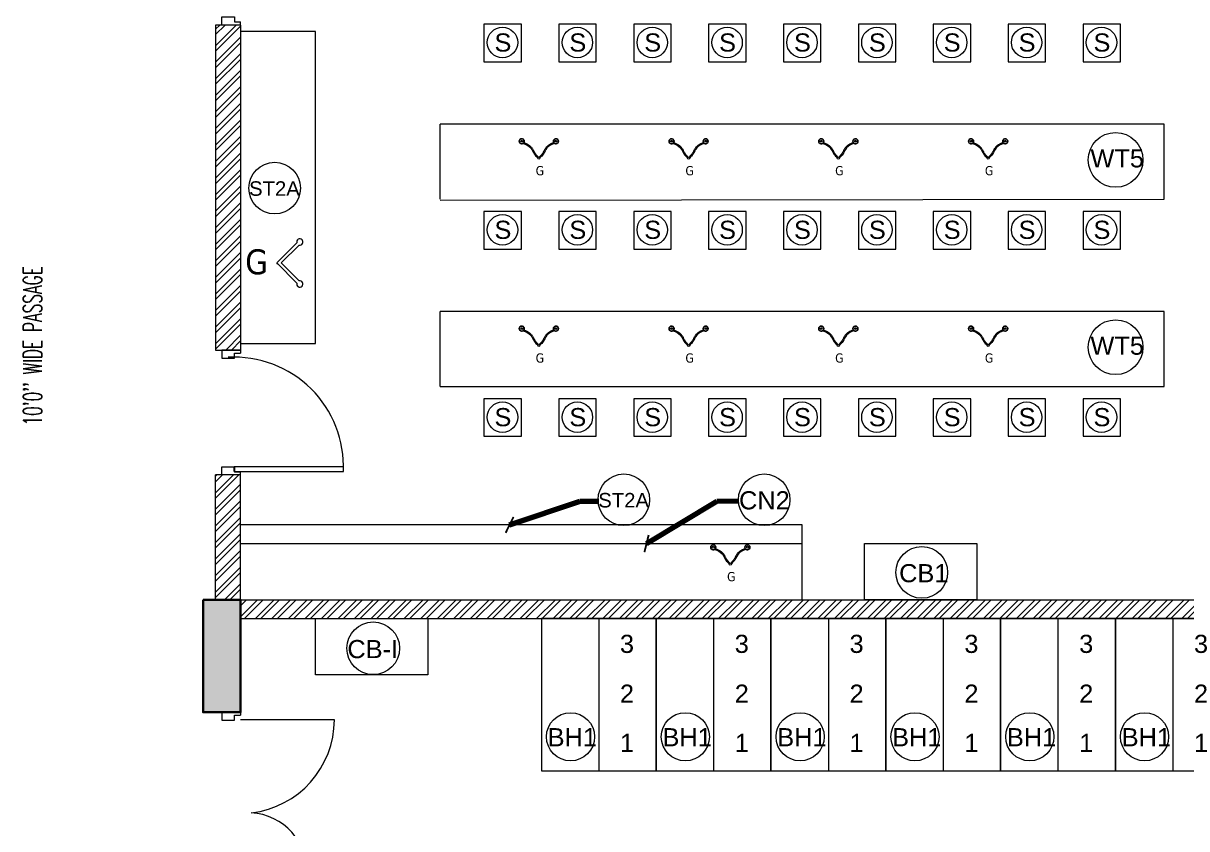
# Model space of a CAD drawing. Header units: inches. Extents: x 5899882 to 5988838, y -468923 to -96891.
# Drawn here: x 5968488 to 5977811, y -385227 to -378777 of the extents above; entities that cross this region are included whole.
import ezdxf

# ---------------------------------------------------------------- set-up
doc = ezdxf.new("R2010")
doc.units = ezdxf.units.IN
doc.header["$MEASUREMENT"] = 0
doc.layers.add('0- SLC ARCH LAYOUT', color=7, linetype='Continuous')
for name, color, linetype, lineweight in [('ARCL-HATCH-B', 8, 'Continuous', 5), ('ARLC-COL', 8, 'Continuous', 30), ('ARLC-DIMF', 8, 'Continuous', 5), ('ARLC-DOOR-W', 8, 'Continuous', 5), ('ARLC-FUR (NOMN)', 8, 'Continuous', 9), ('ARLC-FURN', 8, 'Continuous', 9), ('ARLC-GAS BURNER', 8, 'Continuous', 5), ('ARLC-HATCH-C', 8, 'Continuous', 5), ('ARLC-TEXT0', 8, 'Continuous', 20), ('ARLC-WALL', 8, 'Continuous', 15)]:
    doc.layers.add(name, color=color, linetype=linetype, lineweight=lineweight)
doc.styles.add('ARAIL', font='arial.ttf')
doc.styles.add('ARIAL', font='tahoma.ttf')
doc.styles.add('RS', font='simplex8.shx', dxfattribs={"width": 0.6, "height": 150})
doc.styles.get("Standard").update_dxf_attribs({"font": 'arial.ttf'})
doc.dimstyles.new('dim-100', dxfattribs={"dimscale": 100, "dimtxt": 1.5, "dimasz": 1.2, "dimexe": 1.5, "dimexo": 1.5, "dimgap": 0.4, "dimtad": 0, "dimdec": 0, "dimdsep": 46, "dimtxsty": 'ARAIL', "dimblk": 'ARCHTICK', "dimcen": 2.5, "dimdle": 1.5, "dimclrd": 1, "dimclre": 252, "dimclrt": 4, "dimadec": 1, "dimazin": 0, "dimtfac": 1, "dimtdec": 0, "dimtmove": 2, "dimatfit": 3, "dimldrblk": 'ARCHTICK', "dimfxl": 1, "dimarcsym": 0})
pattern_1 = [(45, (-5568073.5, 103535), (-66.2912607, 66.2912607), []), (45, (-5568029.31, 103535), (-66.2912607, 66.2912607), [])]

# ---------------------------------------------------------------- blocks, each defined once
blk = doc.blocks.new('jjuj')
at = {"layer": 'ARLC-DOOR-W', "ltscale": 0.1}
for p, q in [((5733136.3, -29654.3), (5733136.3, -29679.3)), ((5733286.3, -29654.3), (5733286.3, -29719.3))]:
    blk.add_line(p, q, dxfattribs=at)
blk.add_lwpolyline([(5733286.3, -29719.3), (5733186.3, -29719.3), (5733186.3, -29679.3), (5733136.3, -29679.3)], dxfattribs=at)
blk = doc.blocks.new('frame')
at = {"layer": 'ARLC-DOOR-W', "ltscale": 0.1}
for p, q in [((5733286.3, -31004.3), (5733286.3, -30939.3)), ((5733136.3, -31004.3), (5733136.3, -30979.3)), ((5733136.3, -31004.3), (5733286.3, -31004.3))]:
    blk.add_line(p, q, dxfattribs=at)
blk.add_lwpolyline([(5733286.3, -30939.3), (5733186.3, -30939.3), (5733186.3, -30979.3), (5733136.3, -30979.3)], dxfattribs=at)
blk = doc.blocks.new('gfhmk')
at = {"layer": 'ARLC-DOOR-W', "ltscale": 0.1}
for p, q in [((5733137, -36608), (5732262, -36608)), ((5733137, -36568), (5732262.9, -36568)), ((5733137, -36568), (5733137, -36608))]:
    blk.add_line(p, q, dxfattribs=at)
blk.add_arc((5733137, -36608), 875, 177.37973, 273.23303, dxfattribs=at)
blk = doc.blocks.new('RFGREG')
at = {"layer": 'ARLC-GAS BURNER'}
for centre, radius in [((5822272.1, -124202.2), 20.1), ((5822545.9, -124202.2), 20.1), ((5822272.1, -124202.2), 7.52), ((5822545.9, -124202.2), 7.52), ((5822409, -124337.3), 8.48), ((5822409, -124337.3), 8.48)]:
    blk.add_circle(centre, radius, dxfattribs=at)
for centre, start, end in [((5822272.1, -124202.2), 326.88842, 302.91638), ((5822545.9, -124202.2), 237.08362, 213.11158)]:
    blk.add_arc(centre, 20.1, start, end, dxfattribs=at)
for points, knots in [([(5822282.8, -124219), (5822306.1, -124228.5), (5822348, -124245.6), (5822367.4, -124302.3), (5822390.6, -124325), (5822400.1, -124334.3)], [0, 0, 0, 0, 88.97169, 160.2268, 209.42552, 209.42552, 209.42552, 209.42552]), ([(5822288.9, -124213.2), (5822287.3, -124212.5), (5822295, -124215.6), (5822306.8, -124220.6), (5822316.7, -124225.4), (5822324.3, -124229.7), (5822329.9, -124233.2), (5822335.4, -124237), (5822340.6, -124241.1), (5822345.5, -124245.6), (5822351, -124251.4), (5822356.5, -124258.8), (5822361.8, -124267.5), (5822366.6, -124276.3), (5822371, -124284.9), (5822375.4, -124293.1), (5822379.5, -124299.9), (5822383.4, -124305.3), (5822387.1, -124309.9), (5822391.1, -124314.4), (5822395.5, -124319), (5822400.2, -124323.7), (5822403.7, -124327), (5822405.4, -124328.8)], [0, 0, 0, 0, 0.738277, 1.476555, 2.214832, 2.583971, 2.95311, 3.322249, 3.691387, 4.060526, 4.429665, 5.003329, 5.576994, 6.150658, 6.724322, 7.297987, 7.871651, 8.267743, 8.663834, 9.059926, 9.456017, 9.852109, 10.248201, 10.248201, 10.248201, 10.248201]), ([(5822529.1, -124213.2), (5822530.7, -124212.5), (5822523, -124215.6), (5822511.1, -124220.6), (5822501.3, -124225.4), (5822493.7, -124229.7), (5822488, -124233.2), (5822482.6, -124237), (5822477.4, -124241.1), (5822472.4, -124245.6), (5822467, -124251.4), (5822461.5, -124258.8), (5822456.1, -124267.5), (5822451.4, -124276.3), (5822447, -124284.9), (5822442.6, -124293.1), (5822438.5, -124299.9), (5822434.6, -124305.3), (5822430.9, -124309.9), (5822426.9, -124314.4), (5822422.5, -124319), (5822417.7, -124323.7), (5822414.3, -124327), (5822412.6, -124328.8)], [0, 0, 0, 0, 0.738277, 1.476555, 2.214832, 2.583971, 2.95311, 3.322249, 3.691387, 4.060526, 4.429665, 5.003329, 5.576994, 6.150658, 6.724322, 7.297987, 7.871651, 8.267743, 8.663834, 9.059926, 9.456017, 9.852109, 10.248201, 10.248201, 10.248201, 10.248201]), ([(5822535.2, -124219), (5822511.9, -124228.5), (5822470, -124245.6), (5822450.6, -124302.3), (5822427.4, -124325), (5822417.9, -124334.3)], [0, 0, 0, 0, 88.97169, 160.2268, 209.42552, 209.42552, 209.42552, 209.42552])]:
    blk.add_open_spline(points, degree=3, knots=knots, dxfattribs=at)
at = {"layer": 'ARLC-GAS BURNER', "insert": (5822417.2, -124438.3), "char_height": 73.57, "attachment_point": 5, "style": 'ARIAL'}
blk.add_mtext('\\A1;G', dxfattribs=at)
blk = doc.blocks.new('GAS')
at = {"layer": 'ARLC-GAS BURNER'}
for points in [[(5808683.2, -109247.1), (5808674.4, -109238.2), (5808835.9, -109076.8)], [(5808853.6, -109382), (5808709.8, -109238.2), (5808853.6, -109094.5)], [(5808683.2, -109229.4), (5808674.4, -109238.2), (5808835.9, -109399.7)]]:
    blk.add_lwpolyline(points, dxfattribs=at)
for centre, start, end in [((5808860, -109070.3), 255, 195), ((5808860, -109406.2), 165, 105)]:
    blk.add_arc(centre, 25, start, end, dxfattribs=at)
at = {"layer": 'ARLC-GAS BURNER', "insert": (5808513.5, -109230.7), "char_height": 200, "attachment_point": 5, "style": 'ARIAL'}
blk.add_mtext('\\A1;G', dxfattribs=at)
blk = doc.blocks.new('_ArchTick')
at = {"color": 0, "linetype": 'ByBlock', "const_width": 0.15}
blk.add_lwpolyline([(-0.5, -0.5), (0.5, 0.5)], dxfattribs=at)
blk = doc.blocks.new('Bennch classroom 2')
at = {"layer": 'ARLC-FURN'}
blk.add_lwpolyline([(5595528.5, -131192), (5596448.5, -131192), (5596448.5, -129972), (5595528.5, -129972)], close=True, dxfattribs=at)
blk.add_lwpolyline([(5595988.5, -129972), (5595988.5, -131192)], dxfattribs=at)
for s, p in [('3', (5596158.3, -130247.4)), ('2', (5596158.3, -130646.2)), ('1', (5596158.3, -131040.3))]:
    blk.add_text(s, height=145.4, dxfattribs=at).set_placement(p)
blk = doc.blocks.new('A$C250334D4')
at = {"layer": 'ARCL-HATCH-B'}
h = blk.add_hatch(dxfattribs=at)
h.set_pattern_fill('ANSI32', color=256, scale=250)
h.set_pattern_definition(pattern_1)
h.paths.add_polyline_path([(25045, -22385), (25045, -22385), (25045, -21885), (25045, -21685), (24845, -21685), (24845, -22825), (24845, -24287), (25045, -24287)])
h = blk.add_hatch(dxfattribs=at)
h.set_pattern_fill('ANSI32', color=256, scale=250)
h.set_pattern_definition(pattern_1)
h.paths.add_polyline_path([(25045, -25287), (24845, -25287), (24845, -26287), (25045, -26287)])
h = blk.add_hatch(dxfattribs=at)
h.set_pattern_fill('ANSI32', color=256, scale=250)
h.set_pattern_definition(pattern_1)
h.paths.add_polyline_path([(34045, -26287), (25045, -26287), (25045, -26437), (25545, -26437), (34045, -26437)])
at = {"layer": 'ARLC-HATCH-C', "ltscale": 0.1}
blk.add_hatch(color=256, dxfattribs=at).paths.add_polyline_path([(24745, -27187), (24745, -26287), (25045, -26287), (25045, -27187)])
at = {"layer": 'ARLC-COL'}
blk.add_lwpolyline([(24745, -26287), (25045, -26287), (25045, -27187), (24745, -27187)], close=True, dxfattribs=at)
at = {"layer": 'ARLC-DOOR-W'}
blk.add_lwpolyline([(25796.7, -27247), (25045, -27247)], dxfattribs=at)
for centre, radius, start, end in [((25046.7, -27247), 750, 276.45592, 0), ((25101.3, -28469.2), 477.9, 270, 86.43671)]:
    blk.add_arc(centre, radius, start, end, dxfattribs=at)
at = {"layer": 'ARLC-FUR (NOMN)'}
for centre, radius in [((27143.8, -21824.2), 121.8), ((27743.8, -21824.2), 121.8), ((28343.8, -21824.2), 121.8), ((28943.8, -21824.2), 121.8), ((29543.8, -21824.2), 121.8), ((30143.8, -21824.2), 121.8), ((30743.8, -21824.2), 121.8), ((31343.8, -21824.2), 121.8), ((31943.8, -21824.2), 121.8), ((32056.4, -22764.2), 219.2), ((25318.2, -22990.4), 206.5), ((27143.8, -23324.2), 121.8), ((27743.8, -23324.2), 121.8), ((28343.8, -23324.2), 121.8), ((28943.8, -23324.2), 121.8), ((29543.8, -23324.2), 121.8), ((30143.8, -23324.2), 121.8), ((30743.8, -23324.2), 121.8), ((31343.8, -23324.2), 121.8), ((31943.8, -23324.2), 121.8), ((32056.4, -24264.2), 219.2), ((27143.8, -24824.2), 121.8), ((27743.8, -24824.2), 121.8), ((28343.8, -24824.2), 121.8), ((28943.8, -24824.2), 121.8), ((29543.8, -24824.2), 121.8), ((30143.8, -24824.2), 121.8), ((30743.8, -24824.2), 121.8), ((31343.8, -24824.2), 121.8), ((31943.8, -24824.2), 121.8), ((28116.3, -25486), 206.5), ((29241, -25486), 206.5), ((30503.8, -26067.6), 207.2), ((26108, -26675.3), 210.8), ((27688.9, -27383.9), 192.9), ((28608.9, -27383.9), 192.9), ((29528.9, -27383.9), 192.9), ((30448.9, -27383.9), 192.9), ((31368.9, -27383.9), 192.9), ((32288.9, -27383.9), 192.9)]:
    blk.add_circle(centre, radius, dxfattribs=at)
at = {"layer": 'ARLC-FURN'}
for p, q in [((26645, -23078), (26645, -22478)), ((32445, -22478), (26645, -22478)), ((32445, -23078), (32445, -22478)), ((26645, -23087), (32445, -23078)), ((26645, -24578), (26645, -23978)), ((32445, -23978), (26645, -23978)), ((32445, -24578), (32445, -23978)), ((26645, -24578), (32445, -24578)), ((29545, -25687), (25045, -25687)), ((29545, -26287), (29545, -25687))]:
    blk.add_line(p, q, dxfattribs=at)
at = {"layer": 'ARLC-FURN', "ltscale": 0.002}
blk.add_line((25045, -25837), (29545, -25837), dxfattribs=at)
at = {"layer": 'ARLC-FURN'}
for points in [[(26995.5, -21678), (26995.5, -21978), (27295.5, -21978), (27295.5, -21678)], [(27595.5, -21678), (27595.5, -21978), (27895.5, -21978), (27895.5, -21678)], [(28195.5, -21678), (28195.5, -21978), (28495.5, -21978), (28495.5, -21678)], [(28795.5, -21678), (28795.5, -21978), (29095.5, -21978), (29095.5, -21678)], [(29395.5, -21678), (29395.5, -21978), (29695.5, -21978), (29695.5, -21678)], [(29995.5, -21678), (29995.5, -21978), (30295.5, -21978), (30295.5, -21678)], [(30595.5, -21678), (30595.5, -21978), (30895.5, -21978), (30895.5, -21678)], [(31195.5, -21678), (31195.5, -21978), (31495.5, -21978), (31495.5, -21678)], [(31795.5, -21678), (31795.5, -21978), (32095.5, -21978), (32095.5, -21678)], [(25645, -21735), (25045, -21735), (25045, -24235), (25645, -24235)], [(26995.5, -23178), (26995.5, -23478), (27295.5, -23478), (27295.5, -23178)], [(27595.5, -23178), (27595.5, -23478), (27895.5, -23478), (27895.5, -23178)], [(28195.5, -23178), (28195.5, -23478), (28495.5, -23478), (28495.5, -23178)], [(28795.5, -23178), (28795.5, -23478), (29095.5, -23478), (29095.5, -23178)], [(29395.5, -23178), (29395.5, -23478), (29695.5, -23478), (29695.5, -23178)], [(29995.5, -23178), (29995.5, -23478), (30295.5, -23478), (30295.5, -23178)], [(30595.5, -23178), (30595.5, -23478), (30895.5, -23478), (30895.5, -23178)], [(31195.5, -23178), (31195.5, -23478), (31495.5, -23478), (31495.5, -23178)], [(31795.5, -23178), (31795.5, -23478), (32095.5, -23478), (32095.5, -23178)], [(26995.5, -24678), (26995.5, -24978), (27295.5, -24978), (27295.5, -24678)], [(27595.5, -24678), (27595.5, -24978), (27895.5, -24978), (27895.5, -24678)], [(28195.5, -24678), (28195.5, -24978), (28495.5, -24978), (28495.5, -24678)], [(28795.5, -24678), (28795.5, -24978), (29095.5, -24978), (29095.5, -24678)], [(29395.5, -24678), (29395.5, -24978), (29695.5, -24978), (29695.5, -24678)], [(29995.5, -24678), (29995.5, -24978), (30295.5, -24978), (30295.5, -24678)], [(30595.5, -24678), (30595.5, -24978), (30895.5, -24978), (30895.5, -24678)], [(31195.5, -24678), (31195.5, -24978), (31495.5, -24978), (31495.5, -24678)], [(31795.5, -24678), (31795.5, -24978), (32095.5, -24978), (32095.5, -24678)], [(30045, -25837), (30945, -25837), (30945, -26287), (30045, -26287)], [(25645, -26437), (26545, -26437), (26545, -26887), (25645, -26887)]]:
    blk.add_lwpolyline(points, close=True, dxfattribs=at)
at = {"layer": 'ARLC-WALL'}
for p, q in [((24845, -21685), (24845, -22825)), ((25045, -21685), (25045, -24287))]:
    blk.add_line(p, q, dxfattribs=at)
at = {"layer": 'ARLC-WALL', "ltscale": 0.1}
for p, q in [((24845, -22825), (24845, -24287)), ((24845, -24287), (25045, -24287)), ((24845, -26287), (24845, -25287)), ((25045, -25287), (24845, -25287)), ((25045, -26287), (25045, -25287)), ((25045, -26287), (29345, -26287)), ((25045, -26287), (34045, -26287)), ((29645, -26287), (34045, -26287)), ((25045, -26437), (34045, -26437)), ((25045, -26437), (34045, -26437))]:
    blk.add_line(p, q, dxfattribs=at)
at = {"layer": 'ARLC-WALL'}
blk.add_lwpolyline([(25045, -21685), (24845, -21685)], dxfattribs=at)
at = {"xscale": -1}
blk.add_blockref('jjuj', (5758181.3, 2467.3), dxfattribs=at)
at = {"layer": 'ARLC-DOOR-W', "xscale": -1}
for p in [(5758181.3, 9319.3), (5758181.3, 5717.3)]:
    blk.add_blockref('frame', p, dxfattribs=at)
at = {"layer": 'ARLC-DOOR-W'}
blk.add_blockref('GAS', (-5783340, 85648.3), dxfattribs=at)
at = {"layer": 'ARLC-DOOR-W', "rotation": 180}
for name, p in [('frame', (5758181.3, -55291.8)), ('gfhmk', (5758131.3, -61826.8))]:
    blk.add_blockref(name, p, dxfattribs=at)
at = {"layer": 'ARLC-FURN'}
for p in [(-5568073.5, 103535), (-5567153.5, 103535), (-5566233.5, 103535), (-5565313.5, 103535), (-5564393.5, 103535), (-5563473.5, 103535)]:
    blk.add_blockref('Bennch classroom 2', p, dxfattribs=at)
at = {"layer": 'ARLC-GAS BURNER'}
for p in [(-5794973.9, 101586.8), (-5793773.9, 101586.8), (-5792573.9, 101586.8), (-5791373.9, 101586.8), (-5794973.9, 100086.8), (-5793773.9, 100086.8), (-5792573.9, 100086.8), (-5791373.9, 100086.8), (-5793439.9, 98336.1)]:
    blk.add_blockref('RFGREG', p, dxfattribs=at)
at = {"layer": 'ARLC-FUR (NOMN)'}
for s, height, p in [('S ', 145.38, (27079.6, -21897)), ('S ', 145.38, (27679.6, -21897)), ('S ', 145.38, (28279.6, -21897)), ('S ', 145.38, (28879.6, -21897)), ('S ', 145.38, (29479.6, -21897)), ('S ', 145.38, (30079.6, -21897)), ('S ', 145.38, (30679.6, -21897)), ('S ', 145.38, (31279.6, -21897)), ('S ', 145.38, (31879.6, -21897)), ('WT5', 145.38, (31855.1, -22824.7)), ('ST2A', 116.31, (25113, -23052)), ('S ', 145.38, (27079.6, -23397)), ('S ', 145.38, (27679.6, -23397)), ('S ', 145.38, (28279.6, -23397)), ('S ', 145.38, (28879.6, -23397)), ('S ', 145.38, (29479.6, -23397)), ('S ', 145.38, (30079.6, -23397)), ('S ', 145.38, (30679.6, -23397)), ('S ', 145.38, (31279.6, -23397)), ('S ', 145.38, (31879.6, -23397)), ('WT5', 145.38, (31855.1, -24324.7)), ('S ', 145.38, (27079.6, -24897)), ('S ', 145.38, (27679.6, -24897)), ('S ', 145.38, (28279.6, -24897)), ('S ', 145.38, (28879.6, -24897)), ('S ', 145.38, (29479.6, -24897)), ('S ', 145.38, (30079.6, -24897)), ('S ', 145.38, (30679.6, -24897)), ('S ', 145.38, (31279.6, -24897)), ('S ', 145.38, (31879.6, -24897)), ('ST2A', 116.31, (27911.1, -25547.6)), ('CN2', 145.38, (29039.2, -25563)), ('CB1', 145.38, (30322, -26146.5)), ('CB-I', 145.38, (25900.8, -26754.2)), ('BH1', 145.38, (27505.8, -27460.1)), ('BH1', 145.38, (28425.8, -27460.1)), ('BH1', 145.38, (29345.8, -27460.1)), ('BH1', 145.38, (30265.8, -27460.1)), ('BH1', 145.38, (31185.8, -27460.1)), ('BH1', 145.38, (32105.8, -27460.1))]:
    blk.add_text(s, height=height, dxfattribs=at).set_placement(p)
at = {"layer": 'ARLC-TEXT0', "style": 'RS', "width": 0.6}
blk.add_text("10'0'' WIDE PASSAGE", height=150, rotation=90, dxfattribs=at).set_placement((23453.7, -24891.5))
at = {"layer": 'ARLC-DIMF'}
for points in [[(27200.5, -25687), (27765, -25496.5), (27914.5, -25496.5)], [(28298, -25837), (28862.5, -25496.5), (29034.7, -25495.5)]]:
    blk.add_leader(points, dimstyle='dim-100', override={"dimscale": 100, "dimtxt": 1, "dimasz": 1, "dimgap": 0.4, "dimtad": 0, "dimclrd": 1, "dimlwd": 65534}, dxfattribs=at)

msp = doc.modelspace()

# ---------------------------------------------------------------- block references
at = {"layer": '0- SLC ARCH LAYOUT'}
msp.add_blockref('A$C250334D4', (5945183.9, -357106.9), dxfattribs=at)

doc.saveas('drawing.dxf')
